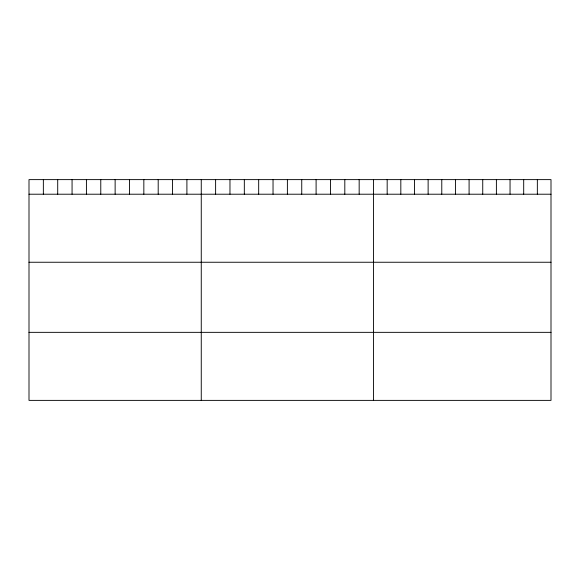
<?xml version="1.0" encoding="UTF-8"?>
<svg xmlns="http://www.w3.org/2000/svg" width="580" height="580" viewBox="0 0 580 580"><rect width="100%" height="100%" fill="white"/><g stroke="black" fill="none" stroke-linecap="round" stroke-linejoin="round"><path stroke-width="0.87" d="M551 194.213L551 400.381L29 400.381L29 179.619L551 179.619L551 194.213L29 194.213M29 262.247L551 262.247M29 332.347L551 332.347M537.348 179.619L537.348 194.213M523.697 179.619L523.697 194.213M510.045 179.619L510.045 194.213M496.393 179.619L496.393 194.213M482.741 179.619L482.741 194.213M469.089 179.619L469.089 194.213M455.43 179.619L455.43 194.213M441.779 179.619L441.779 194.213M428.127 179.619L428.127 194.213M414.475 179.619L414.475 194.213M400.824 179.619L400.824 194.213M387.172 179.619L387.172 194.213M373.52 179.619L373.52 400.381M359.165 179.619L359.165 194.213M344.81 179.619L344.81 194.213M330.455 179.619L330.455 194.213M316.1 179.619L316.1 194.213M301.745 179.619L301.745 194.213M287.39 179.619L287.39 194.213M273.035 179.619L273.035 194.213M258.68 179.619L258.68 194.213M244.325 179.619L244.325 194.213M229.97 179.619L229.97 194.213M215.615 179.619L215.615 194.213M201.26 179.619L201.26 400.381M186.905 179.619L186.905 194.213M172.55 179.619L172.55 194.213M158.195 179.619L158.195 194.213M143.84 179.619L143.84 194.213M129.485 179.619L129.485 194.213M115.13 179.619L115.13 194.213M100.775 179.619L100.775 194.213M86.42 179.619L86.42 194.213M72.065 179.619L72.065 194.213M57.71 179.619L57.71 194.213M43.355 179.619L43.355 194.213"/></g></svg>
